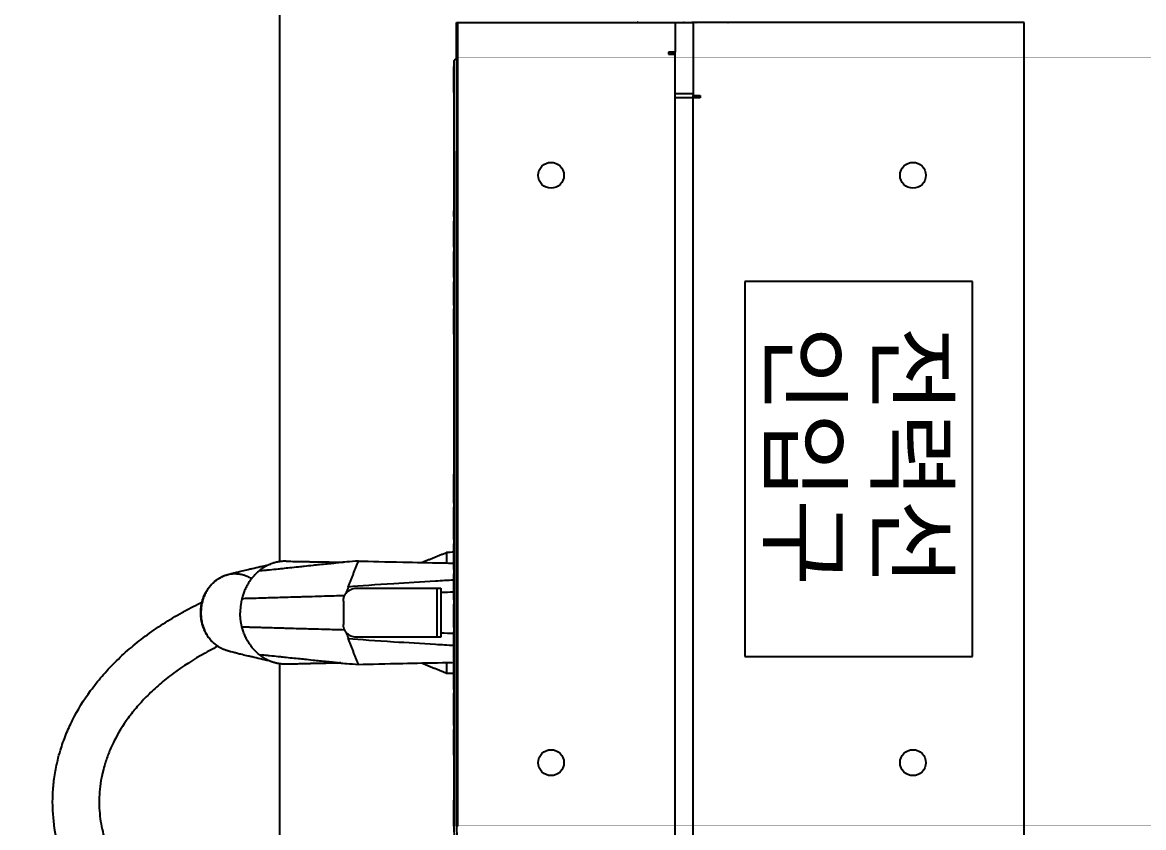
# Model space of a CAD drawing. Header units: millimetres. Extents: x -58335 to 291665, y -66693 to 213307.
# Drawn here: x 125154.1 to 125587.8, y 6166.4 to 6477.6 of the extents above; entities that cross this region are included whole.
import ezdxf

# ---------------------------------------------------------------- set-up
doc = ezdxf.new("R2010")
doc.units = ezdxf.units.MM
doc.header["$LTSCALE"] = 1000
doc.linetypes.add('X-SITE$0$HIDDEN', pattern=[0.375, 0.25, -0.125])
doc.layers.add('X-SITE$0$-MY-녹지', color=254, linetype='Continuous')
doc.layers.add('X-SITE$0$A-전기충전기', color=1, linetype='Continuous')
doc.styles.add('X-SITE$0$돋움', font='')
doc.styles.get('X-SITE$0$돋움').set_extended_font_data('Dotum')
pattern_1 = [(0, (-29382.5, 14650.24), (317.5, 317.5), [158.75, -476.25]), (90, (-29303.13, 14570.87), (-317.5, 317.5), [158.75, -476.25])]

# ---------------------------------------------------------------- blocks, each defined once
blk = doc.blocks.new('X-SITE$0$240910_L-1F')
at = {"layer": 'X-SITE$0$-MY-녹지'}
h = blk.add_hatch(dxfattribs=at)
h.set_pattern_fill('CROSS', color=256, scale=50, style=2)
h.set_pattern_definition(pattern_1)
edge = h.paths.add_edge_path()
edge.add_line((18171.07, 114605.26), (18171.07, 166105.26))
edge.add_line((18171.07, 166105.26), (47421.07, 166105.26))
edge.add_line((47421.07, 166105.26), (47421.07, 168105.27))
edge.add_line((47421.07, 168105.27), (46571.07, 168105.27))
edge.add_line((46571.07, 168105.27), (46571.07, 168905.27))
edge.add_line((46571.07, 168905.27), (47283.52, 168905.27))
edge.add_arc((45571.07, 168205.25), 1850, 22.23376, 32.72059)
edge.add_line((47127.5, 169205.26), (6313.71, 169205.26))
edge.add_line((6313.71, 169205.26), (1000, 163891.56))
edge.add_line((1000, 163891.56), (1000, -787.87))
edge.add_line((1000, -787.87), (6313.71, -6101.58))
edge.add_line((6313.71, -6101.58), (95101.4, -6101.59))
edge.add_line((95101.4, -6101.59), (95315.62, -5951.59))
edge.add_line((95315.62, -5951.59), (98071.07, -5951.59))
edge.add_line((98071.07, -5951.59), (98071.07, -5401.59))
edge.add_line((98071.07, -5401.59), (96971.05, -5401.59))
edge.add_line((96971.05, -5401.59), (96971.05, -4401.59))
edge.add_line((96971.05, -4401.59), (98071.07, -4401.59))
edge.add_line((98071.07, -4401.59), (98071.07, 31055.26))
edge.add_arc((96271.07, 31055.26), 1800, 360, 450)
edge.add_line((96271.07, 32855.26), (91071.07, 32855.26))
edge.add_arc((91071.07, 31055.26), 1800, 90, 180)
edge.add_line((89271.07, 31055.26), (89271.07, 30055.26))
edge.add_line((89271.07, 30055.26), (96471.07, 30055.26))
edge.add_line((96471.07, 30055.26), (96471.07, -3544.74))
edge.add_line((96471.07, -3544.74), (8071.07, -3544.74))
edge.add_line((8071.07, -3544.74), (8071.07, -794.74))
edge.add_line((8071.07, -794.74), (2871.07, -794.74))
edge.add_line((2871.07, -794.74), (2871.07, 103855.26))
edge.add_line((2871.07, 103855.26), (49071.07, 103855.26))
edge.add_arc((49071.07, 105655.26), 1800, 270, 360)
edge.add_line((50871.07, 105655.26), (50871.07, 114605.26))
edge.add_line((50871.07, 114605.26), (18171.07, 114605.26))
h = blk.add_hatch(dxfattribs=at)
h.set_pattern_fill('CROSS', color=256, scale=50, style=2)
h.set_pattern_definition(pattern_1)
edge = h.paths.add_edge_path()
edge.add_line((18171.07, 114605.26), (18171.07, 166105.26))
edge.add_line((18171.07, 166105.26), (47421.07, 166105.26))
edge.add_line((47421.07, 166105.26), (47421.07, 168105.27))
edge.add_line((47421.07, 168105.27), (46571.07, 168105.27))
edge.add_line((46571.07, 168105.27), (46571.07, 168905.27))
edge.add_line((46571.07, 168905.27), (47283.52, 168905.27))
edge.add_arc((45571.07, 168205.25), 1850, 22.23376, 32.72059)
edge.add_line((47127.5, 169205.26), (6313.71, 169205.26))
edge.add_line((6313.71, 169205.26), (1000, 163891.56))
edge.add_line((1000, 163891.56), (1000, -787.87))
edge.add_line((1000, -787.87), (6313.71, -6101.58))
edge.add_line((6313.71, -6101.58), (95101.4, -6101.59))
edge.add_line((95101.4, -6101.59), (95315.62, -5951.59))
edge.add_line((95315.62, -5951.59), (98071.07, -5951.59))
edge.add_line((98071.07, -5951.59), (98071.07, -5401.59))
edge.add_line((98071.07, -5401.59), (96971.05, -5401.59))
edge.add_line((96971.05, -5401.59), (96971.05, -4401.59))
edge.add_line((96971.05, -4401.59), (98071.07, -4401.59))
edge.add_line((98071.07, -4401.59), (98071.07, 31055.26))
edge.add_arc((96271.07, 31055.26), 1800, 360, 450)
edge.add_line((96271.07, 32855.26), (91071.07, 32855.26))
edge.add_arc((91071.07, 31055.26), 1800, 90, 180)
edge.add_line((89271.07, 31055.26), (89271.07, 30055.26))
edge.add_line((89271.07, 30055.26), (96471.07, 30055.26))
edge.add_line((96471.07, 30055.26), (96471.07, -3544.74))
edge.add_line((96471.07, -3544.74), (8071.07, -3544.74))
edge.add_line((8071.07, -3544.74), (8071.07, -794.74))
edge.add_line((8071.07, -794.74), (2871.07, -794.74))
edge.add_line((2871.07, -794.74), (2871.07, 103855.26))
edge.add_line((2871.07, 103855.26), (49071.07, 103855.26))
edge.add_arc((49071.07, 105655.26), 1800, 270, 360)
edge.add_line((50871.07, 105655.26), (50871.07, 114605.26))
edge.add_line((50871.07, 114605.26), (18171.07, 114605.26))
blk = doc.blocks.new('X-SITE$0$완속 충전기')
at = {"lineweight": -3}
for points, degree in [([(640508.26, -2905245.26), (640508.26, -2905309.22), (640508.26, -2905373.17)], 2), ([(640853.26, -2905245.26), (640680.76, -2905245.26), (640508.26, -2905245.26)], 2), ([(640508.2, -2905359.91), (640508.24, -2905359.94), (640508.26, -2905359.98), (640508.26, -2905360.01)], 3), ([(640508.18, -2905372.23), (640508.23, -2905372.23), (640508.26, -2905372.23), (640508.26, -2905372.23)], 3), ([(640508.26, -2905372.23), (640508.26, -2905372.27), (640508.24, -2905372.3), (640508.2, -2905372.33)], 3), ([(640536.46, -2905373.17), (640522.36, -2905373.17), (640508.26, -2905373.17)], 2), ([(640508.26, -2905373.17), (640508.26, -2905373.24), (640508.26, -2905373.31)], 2), ([(640508.26, -2905373.31), (640522.36, -2905373.31), (640536.46, -2905373.31)], 2), ([(640508.26, -2905373.31), (640508.26, -2905373.46), (640508.26, -2905373.61)], 2), ([(640536.46, -2905373.17), (640536.46, -2905371.87), (640536.46, -2905370.56)], 2), ([(640536.46, -2905370.56), (640536.86, -2905370.56), (640537.26, -2905370.56)], 2), ([(640536.46, -2905370.7), (640536.86, -2905370.7), (640537.26, -2905370.7)], 2), ([(640537.26, -2905371.71), (640536.86, -2905371.71), (640536.46, -2905371.71)], 2), ([(640536.46, -2905373.31), (640536.46, -2905373.24), (640536.46, -2905373.17)], 2), ([(640537.26, -2905373.31), (640536.86, -2905373.31), (640536.46, -2905373.31)], 2), ([(640537.26, -2905370.56), (640537.26, -2905370.96), (640537.26, -2905371.36)], 2), ([(640824.26, -2905373.31), (640680.76, -2905373.31), (640537.26, -2905373.31)], 2), ([(640508.26, -2905377.01), (640508.26, -2905375.31), (640508.26, -2905373.61)], 2), ([(640508.26, -2905380.31), (640508.26, -2905378.66), (640508.26, -2905377.01)], 2), ([(640535.66, -2905380.31), (640535.66, -2905376.91), (640535.66, -2905373.51)], 2), ([(640537.26, -2905373.51), (640537.26, -2905376.91), (640537.26, -2905380.31)], 2), ([(640508.26, -2905464.31), (640508.26, -2905422.31), (640508.26, -2905380.31)], 2), ([(640508.26, -2905380.31), (640513.96, -2905380.31), (640519.66, -2905380.31)], 2), ([(640519.66, -2905380.31), (640519.66, -2905381.61), (640519.66, -2905382.91)], 2), ([(640520.26, -2905380.31), (640519.96, -2905380.31), (640519.66, -2905380.31)], 2), ([(640519.66, -2905381.91), (640519.96, -2905381.91), (640520.26, -2905381.91)], 2), ([(640520.26, -2905381.91), (640520.26, -2905381.11), (640520.26, -2905380.31)], 2), ([(640841.06, -2905380.31), (640680.76, -2905380.31), (640520.46, -2905380.31)], 2), ([(640519.66, -2905382.91), (640520.06, -2905382.91), (640520.46, -2905382.91)], 2), ([(640520.46, -2905382.91), (640520.46, -2905382.51), (640520.46, -2905382.11)], 2), ([(640818.76, -2905464.31), (640663.51, -2905464.31), (640508.26, -2905464.31)], 2), ([(640508.26, -2905464.81), (640508.26, -2905464.56), (640508.26, -2905464.31)], 2), ([(640521.91, -2905464.31), (640521.91, -2905464.56), (640521.91, -2905464.81)], 2), ([(640818.76, -2905464.31), (640818.76, -2905464.56), (640818.76, -2905464.81)], 2), ([(640521.91, -2905464.81), (640515.09, -2905464.81), (640508.26, -2905464.81)], 2), ([(640521.91, -2905464.81), (640522.41, -2905465.31), (640522.91, -2905465.81)], 2), ([(640525.26, -2905465.91), (640525.26, -2905465.86), (640525.26, -2905465.81)], 2), ([(640535.26, -2905465.91), (640672.01, -2905465.91), (640808.76, -2905465.91)], 2), ([(640818.41, -2905464.81), (640688.16, -2905464.81), (640557.91, -2905464.81)], 2), ([(640818.41, -2905465.81), (640688.16, -2905465.81), (640557.91, -2905465.81)], 2), ([(640583.2, -2905465.92), (640582.11, -2905465.92), (640581.01, -2905465.92)], 2), ([(640594.99, -2905465.92), (640593.89, -2905465.92), (640592.8, -2905465.92)], 2), ([(640606.69, -2905465.92), (640605.59, -2905465.92), (640604.5, -2905465.92)], 2), ([(640617.45, -2905465.92), (640612.94, -2905465.92), (640608.43, -2905465.92)], 2), ([(640628.6, -2905465.92), (640623.7, -2905465.92), (640618.81, -2905465.92)], 2), ([(640712.94, -2905465.91), (640712.96, -2905466.85), (640712.99, -2905467.78), (640713.01, -2905468.71)], 3), ([(640716.89, -2905478.4), (640714.95, -2905473.56), (640713.01, -2905468.71)], 2), ([(640713.01, -2905468.71), (640715.04, -2905468.71), (640717.08, -2905468.71)], 2), ([(640717.05, -2905470.02), (640717.08, -2905468.67), (640717.11, -2905467.3), (640717.13, -2905465.92)], 3), ([(640717.05, -2905470.02), (640717.07, -2905469.04), (640717.09, -2905468.07), (640717.11, -2905467.12)], 3), ([(640717.08, -2905468.59), (640717.09, -2905468.17), (640717.1, -2905467.76), (640717.1, -2905467.34)], 3), ([(640717.11, -2905467.12), (640717.11, -2905466.72), (640717.12, -2905466.32), (640717.12, -2905465.92)], 3), ([(640719.6, -2905465.92), (640718.5, -2905465.92), (640717.41, -2905465.92)], 2), ([(640728.39, -2905465.92), (640728.43, -2905467.59), (640728.48, -2905469.25), (640728.53, -2905470.88)], 3), ([(640731.3, -2905465.92), (640730.21, -2905465.92), (640729.11, -2905465.92)], 2), ([(640742.06, -2905465.92), (640737.55, -2905465.92), (640733.04, -2905465.92)], 2), ([(640744.09, -2905470.88), (640744.14, -2905469.25), (640744.19, -2905467.59), (640744.24, -2905465.92)], 3), ([(640755.55, -2905468.71), (640757.58, -2905468.71), (640759.61, -2905468.71)], 2), ([(640755.74, -2905478.39), (640757.68, -2905473.55), (640759.61, -2905468.71)], 2), ([(640766.01, -2905465.92), (640761.11, -2905465.92), (640756.22, -2905465.92)], 2), ([(640759.61, -2905468.71), (640759.64, -2905467.78), (640759.66, -2905466.85), (640759.68, -2905465.91)], 3), ([(640791.42, -2905465.92), (640791.21, -2905465.92), (640790.99, -2905465.92)], 2), ([(640818.76, -2905465.81), (640818.76, -2905465.86), (640818.76, -2905465.91)], 2), ([(640726.81, -2905470.88), (640736.31, -2905470.88), (640745.81, -2905470.88)], 2), ([(640726.81, -2905472.43), (640726.81, -2905471.66), (640726.81, -2905470.88)], 2), ([(640726.81, -2905503.62), (640726.81, -2905495.08), (640726.81, -2905483.65), (640726.81, -2905472.43)], 3), ([(640726.81, -2905472.43), (640736.31, -2905472.43), (640745.81, -2905472.43)], 2), ([(640745.81, -2905470.88), (640745.81, -2905471.66), (640745.81, -2905472.43)], 2), ([(640745.81, -2905472.43), (640745.81, -2905483.65), (640745.81, -2905495.08), (640745.81, -2905503.62)], 3), ([(640726.38, -2905506.72), (640721.36, -2905504.78), (640716.34, -2905502.83)], 2), ([(640756.29, -2905502.83), (640751.27, -2905504.78), (640746.24, -2905506.72)], 2), ([(640726.38, -2905506.72), (640726.6, -2905506.8), (640726.81, -2905506.89)], 2), ([(640743.68, -2905507.71), (640744.39, -2905507.44), (640745.1, -2905507.16), (640745.81, -2905506.89)], 3), ([(640745.81, -2905506.89), (640746.03, -2905506.8), (640746.24, -2905506.72)], 2), ([(640731.81, -2905508.62), (640736.31, -2905508.62), (640740.81, -2905508.62)], 2)]:
    blk.add_open_spline(points, degree=degree, dxfattribs=at)
for points, weights, degree in [([(640508.2, -2905359.91), (640508.2, -2905359.87), (640508.18, -2905359.85)], [1, 0.953020613868, 1], 2), ([(640508.2, -2905372.33), (640508.2, -2905372.29), (640508.18, -2905372.23)], [1, 0.95302169083, 1], 2), ([(640535.66, -2905373.51), (640535.66, -2905373.31), (640535.46, -2905373.31)], [1, 0.707106781186, 1], 2), ([(640537.25, -2905373.31), (640537.26, -2905373.41), (640537.26, -2905373.51)], [0.958351101301, 0.977437487259, 1], 2), ([(640537.26, -2905373.51), (640537.26, -2905373.31), (640537.26, -2905373.31)], [1, 0.707106781186, 1], 2), ([(640508.26, -2905373.61), (640508.26, -2905373.81), (640508.06, -2905373.81)], [1, 0.707106933796, 1], 2), ([(640508.06, -2905376.81), (640508.26, -2905376.81), (640508.26, -2905377.01)], [1, 0.707106781187, 1], 2), ([(640520.46, -2905382.11), (640520.46, -2905380.31), (640520.46, -2905380.31)], [1, 0.707106781187, 1], 2), ([(640508.26, -2905394.61), (640508.26, -2905394.81), (640508.06, -2905394.81)], [1, 0.707106781193, 1], 2), ([(640853.41, -2905429.81), (640853.41, -2905464.81), (640818.41, -2905464.81)], [1, 0.707106781187, 1], 2), ([(640854.41, -2905429.81), (640854.41, -2905465.81), (640818.41, -2905465.81)], [1, 0.707106781187, 1], 2), ([(640521.91, -2905464.81), (640521.91, -2905464.81), (640557.91, -2905464.81)], [1, 0.707106781187, 1], 2), ([(640557.91, -2905465.81), (640522.91, -2905465.81), (640522.91, -2905465.81)], [1, 0.707106781187, 1], 2), ([(640535.26, -2905465.91), (640525.26, -2905465.91), (640525.26, -2905465.91)], [1, 0.707106781187, 1], 2), ([(640818.76, -2905465.91), (640818.76, -2905465.91), (640808.76, -2905465.91)], [1, 0.707106781187, 1], 2), ([(640731.81, -2905508.62), (640730.65, -2905508.62), (640729.55, -2905508.22), (640728.65, -2905507.49)], [1, 0.961268417319, 0.961268417319, 1], 3), ([(640743.97, -2905507.49), (640743.07, -2905508.22), (640741.98, -2905508.62), (640740.81, -2905508.62)], [1, 0.961268417319, 0.961268417319, 1], 3), ([(640716.41, -2905530.71), (640716.35, -2905533.75), (640717.45, -2905536.63)], [1, 0.985299795594, 1], 2), ([(640756.21, -2905530.62), (640756.29, -2905533.7), (640755.17, -2905536.63)], [1, 0.984869471534, 1], 2), ([(640717.45, -2905536.63), (640718.43, -2905539.15), (640720.21, -2905541.31)], [1, 0.988591672246, 1], 2), ([(640755.17, -2905536.63), (640754.21, -2905539.12), (640752.47, -2905541.25)], [1, 0.988935483452, 1], 2), ([(640720.21, -2905541.31), (640724.27, -2905546.23), (640730.91, -2905547.88)], [1, 0.944826957609, 1], 2), ([(640752.47, -2905541.25), (640748.41, -2905546.21), (640741.74, -2905547.87)], [1, 0.944281629158, 1], 2), ([(640730.91, -2905547.88), (640733.56, -2905548.54), (640736.31, -2905548.54)], [1, 0.99057220581, 1], 2), ([(640741.74, -2905547.87), (640739.08, -2905548.54), (640736.31, -2905548.54)], [1, 0.990487337634, 1], 2), ([(640736.31, -2905563.74), (640744.92, -2905563.74), (640749.26, -2905557.19)], [1, 0.807737436196, 0.867886953424], 2)]:
    blk.add_rational_spline(points, weights, degree=degree, dxfattribs=at)
for points, weights, knots in [([(640537.26, -2905371.36), (640537.26, -2905372.15), (640537.26, -2905372.73), (640537.26, -2905373.31), (640537.26, -2905373.31)], [1, 0.915311479119, 1, 0.915311479119, 1], [0, 0, 0, 1.492257, 1.492257, 2.984513, 2.984513, 2.984513]), ([(640723.18, -2905544.18), (640721.32, -2905547.16), (640721.32, -2905550.55), (640721.32, -2905563.74), (640736.31, -2905563.74)], [0.870758326417, 0.903749052921, 1, 0.707106781187, 1], [-31.27712, -31.27712, -31.27712, -23.541035, -23.541035, 0, 0, 0])]:
    blk.add_rational_spline(points, weights, degree=2, knots=knots, dxfattribs=at)
for points, degree, knots in [([(640749.26, -2905557.19), (640749.98, -2905558.61), (640750.71, -2905560), (640751.46, -2905561.36), (640751.61, -2905561.62), (640751.75, -2905561.88), (640751.89, -2905562.14), (640754.39, -2905566.61), (640757.05, -2905570.73), (640759.86, -2905574.49), (640761.2, -2905576.3), (640762.58, -2905578.02), (640763.98, -2905579.66), (640765.39, -2905581.3), (640766.83, -2905582.86), (640768.3, -2905584.33), (640769.7, -2905585.74), (640771.13, -2905587.07), (640772.59, -2905588.33), (640774.04, -2905589.58), (640775.52, -2905590.76), (640777.02, -2905591.86), (640779.89, -2905593.96), (640782.85, -2905595.77), (640785.87, -2905597.29), (640787.31, -2905598.02), (640788.77, -2905598.68), (640790.24, -2905599.27), (640791.71, -2905599.86), (640793.2, -2905600.39), (640794.71, -2905600.85), (640795.67, -2905601.14), (640796.64, -2905601.41), (640797.61, -2905601.64), (640798.08, -2905601.76), (640798.55, -2905601.87), (640799.02, -2905601.97), (640800.47, -2905602.28), (640801.94, -2905602.52), (640803.41, -2905602.71), (640804.8, -2905602.88), (640806.21, -2905602.99), (640807.62, -2905603.05), (640809.03, -2905603.1), (640810.45, -2905603.1), (640811.88, -2905603.03), (640814.55, -2905602.9), (640817.26, -2905602.55), (640819.98, -2905601.95), (640821.24, -2905601.67), (640822.51, -2905601.34), (640823.77, -2905600.95), (640825.04, -2905600.56), (640826.31, -2905600.11), (640827.57, -2905599.6), (640828.73, -2905599.13), (640829.89, -2905598.61), (640831.05, -2905598.03), (640832.2, -2905597.45), (640833.35, -2905596.82), (640834.5, -2905596.11), (640835.03, -2905595.78), (640835.57, -2905595.44), (640836.09, -2905595.09), (640836.61, -2905594.74), (640837.12, -2905594.39), (640837.63, -2905594.02), (640838.66, -2905593.26), (640839.7, -2905592.44), (640840.73, -2905591.54), (640841.68, -2905590.73), (640842.63, -2905589.85), (640843.57, -2905588.9), (640844.51, -2905587.95), (640845.45, -2905586.94), (640846.39, -2905585.85), (640847.25, -2905584.84), (640848.11, -2905583.77), (640848.97, -2905582.62), (640849.83, -2905581.48), (640850.68, -2905580.27), (640851.53, -2905578.97), (640852.31, -2905577.77), (640853.09, -2905576.5), (640853.87, -2905575.15), (640854.64, -2905573.8), (640855.41, -2905572.38), (640856.17, -2905570.89), (640857.59, -2905568.08), (640858.98, -2905564.99), (640860.31, -2905561.62), (640860.95, -2905560.01), (640861.57, -2905558.34), (640862.18, -2905556.61), (640862.79, -2905554.87), (640863.39, -2905553.07), (640863.97, -2905551.2), (640864.53, -2905549.4), (640865.08, -2905547.53), (640865.61, -2905545.61), (640866.14, -2905543.69), (640866.65, -2905541.72), (640867.15, -2905539.69), (640867.64, -2905537.69), (640868.12, -2905535.64), (640868.57, -2905533.55), (640869.03, -2905531.46), (640869.47, -2905529.31), (640869.89, -2905527.13), (640870.74, -2905522.77), (640871.51, -2905518.25), (640872.22, -2905513.6), (640872.58, -2905511.25), (640872.93, -2905508.87), (640873.25, -2905506.46), (640873.58, -2905504.05), (640873.89, -2905501.61), (640874.19, -2905499.15), (640874.34, -2905497.89), (640874.48, -2905496.64), (640874.63, -2905495.37), (640874.77, -2905494.11), (640874.91, -2905492.83), (640875.05, -2905491.55), (640875.18, -2905490.28), (640875.32, -2905489), (640875.44, -2905487.71), (640875.57, -2905486.43), (640875.7, -2905485.14), (640875.82, -2905483.84), (640876.32, -2905478.57), (640876.76, -2905473.24), (640877.14, -2905467.86), (640877.34, -2905465.14), (640877.52, -2905462.4), (640877.69, -2905459.66), (640877.85, -2905456.92), (640878.01, -2905454.16), (640878.15, -2905451.4), (640878.29, -2905448.63), (640878.42, -2905445.85), (640878.53, -2905443.06), (640878.65, -2905440.28), (640878.75, -2905437.49), (640878.84, -2905434.7), (640879.01, -2905429.12), (640879.14, -2905423.53), (640879.21, -2905417.95), (640879.24, -2905415.18), (640879.26, -2905412.41), (640879.27, -2905409.65), (640879.28, -2905406.88), (640879.28, -2905404.12), (640879.26, -2905401.37), (640879.25, -2905399.91), (640879.24, -2905398.46), (640879.22, -2905397.01)], 3, [30.08953, 30.08953, 30.08953, 30.08953, 43.405618, 43.405618, 43.405618, 45.956469, 45.956469, 45.956469, 90.073048, 90.073048, 90.073048, 111.222787, 111.222787, 111.222787, 132.364563, 132.364563, 132.364563, 152.601712, 152.601712, 152.601712, 172.831536, 172.831536, 172.831536, 211.450302, 211.450302, 211.450302, 229.813238, 229.813238, 229.813238, 248.176187, 248.176187, 248.176187, 259.917194, 259.917194, 259.917194, 265.565669, 265.565669, 265.565669, 282.946382, 282.946382, 282.946382, 299.32235, 299.32235, 299.32235, 315.686428, 315.686428, 315.686428, 346.313105, 346.313105, 346.313105, 360.52244, 360.52244, 360.52244, 374.718877, 374.718877, 374.718877, 387.766496, 387.766496, 387.766496, 400.794708, 400.794708, 400.794708, 406.855912, 406.855912, 406.855912, 412.698182, 412.698182, 412.698182, 424.575281, 424.575281, 424.575281, 435.45026, 435.45026, 435.45026, 446.310579, 446.310579, 446.310579, 456.292752, 456.292752, 456.292752, 466.261846, 466.261846, 466.261846, 475.503898, 475.503898, 475.503898, 484.745939, 484.745939, 484.745939, 502.066454, 502.066454, 502.066454, 510.293081, 510.293081, 510.293081, 518.52599, 518.52599, 518.52599, 526.480106, 526.480106, 526.480106, 534.436348, 534.436348, 534.436348, 542.256202, 542.256202, 542.256202, 550.090136, 550.090136, 550.090136, 565.727921, 565.727921, 565.727921, 573.63651, 573.63651, 573.63651, 581.553725, 581.553725, 581.553725, 585.587086, 585.587086, 585.587086, 589.630586, 589.630586, 589.630586, 593.669004, 593.669004, 593.669004, 597.712884, 597.712884, 597.712884, 614.184353, 614.184353, 614.184353, 622.521991, 622.521991, 622.521991, 630.865638, 630.865638, 630.865638, 639.254562, 639.254562, 639.254562, 647.643735, 647.643735, 647.643735, 664.404747, 664.404747, 664.404747, 672.718256, 672.718256, 672.718256, 681.032176, 681.032176, 681.032176, 685.418922, 685.418922, 685.418922, 685.418922]), ([(640592.8, -2905465.92), (640589.65, -2905465.92), (640586.5, -2905465.92), (640585.76, -2905465.92), (640585.02, -2905465.92)], 2, [-11, -11, -11, -10, -10, -9, -9, -9]), ([(640604.5, -2905465.92), (640601.35, -2905465.92), (640598.2, -2905465.92), (640597.46, -2905465.92), (640596.73, -2905465.92)], 2, [-11, -11, -11, -10, -10, -9, -9, -9]), ([(640693.97, -2905465.92), (640693.01, -2905465.92), (640691.84, -2905465.92), (640690.67, -2905465.92), (640689.13, -2905465.92), (640687.59, -2905465.92), (640686.4, -2905465.92), (640685.22, -2905465.92), (640684.41, -2905465.92), (640683.58, -2905465.92), (640683.16, -2905465.92), (640682.73, -2905465.92), (640682.73, -2905465.92)], 2, [-13, -13, -13, -12, -12, -11, -11, -10, -10, -9, -9, -8, -8, -7, -7, -7]), ([(640708.01, -2905465.92), (640708.01, -2905465.92), (640707.52, -2905465.92), (640707.03, -2905465.92), (640706.19, -2905465.92), (640705.34, -2905465.92), (640704.21, -2905465.92), (640703.07, -2905465.92), (640701.78, -2905465.92), (640700.39, -2905465.92), (640699.23, -2905465.92), (640698.08, -2905465.92), (640697.27, -2905465.92), (640696.44, -2905465.92), (640695.99, -2905465.92), (640695.55, -2905465.92), (640695.55, -2905465.92)], 2, [-12, -12, -12, -11, -11, -10, -10, -9, -9, -8, -8, -7, -7, -6, -6, -5, -5, -4, -4, -4]), ([(640717.41, -2905465.92), (640714.26, -2905465.92), (640711.11, -2905465.92), (640710.37, -2905465.92), (640709.64, -2905465.92)], 2, [-11, -11, -11, -10, -10, -9, -9, -9]), ([(640729.11, -2905465.92), (640725.96, -2905465.92), (640722.81, -2905465.92), (640722.08, -2905465.92), (640721.34, -2905465.92)], 2, [-11, -11, -11, -10, -10, -9, -9, -9]), ([(640723.72, -2905465.92), (640723.85, -2905468.3), (640724.32, -2905476.42), (640725.21, -2905490.6), (640725.96, -2905502.32), (640726.38, -2905506.72)], 3, [30.540293, 30.540293, 30.540293, 30.540293, 38.081908, 56.67699, 80.091383, 80.091383, 80.091383, 80.091383]), ([(640754.91, -2905465.92), (640753.94, -2905465.92), (640752.78, -2905465.92), (640751.61, -2905465.92), (640750.07, -2905465.92), (640748.52, -2905465.92), (640747.34, -2905465.92), (640746.15, -2905465.92), (640745.34, -2905465.92), (640744.51, -2905465.92), (640744.09, -2905465.92), (640743.67, -2905465.92), (640743.67, -2905465.92)], 2, [-13, -13, -13, -12, -12, -11, -11, -10, -10, -9, -9, -8, -8, -7, -7, -7]), ([(640746.24, -2905506.72), (640746.66, -2905502.32), (640747.42, -2905490.6), (640748.3, -2905476.42), (640748.77, -2905468.3), (640748.91, -2905465.92)], 3, [0, 0, 0, 0, 23.413752, 42.008326, 49.548752, 49.548752, 49.548752, 49.548752]), ([(640756.29, -2905502.83), (640756.16, -2905498.21), (640755.92, -2905487), (640755.65, -2905474.18), (640755.52, -2905467.32), (640755.49, -2905465.81)], 3, [-1, -1, -1, -1, -0.707654, -0.4754807, -0.4111495, -0.4111495, -0.4111495, -0.4111495]), ([(640779.85, -2905465.92), (640779.85, -2905465.92), (640779.36, -2905465.92), (640778.88, -2905465.92), (640778.03, -2905465.92), (640777.18, -2905465.92), (640776.05, -2905465.92), (640774.91, -2905465.92), (640773.62, -2905465.92), (640772.23, -2905465.92), (640771.08, -2905465.92), (640769.92, -2905465.92), (640769.11, -2905465.92), (640768.28, -2905465.92), (640767.84, -2905465.92), (640767.39, -2905465.92), (640767.39, -2905465.92)], 2, [-12, -12, -12, -11, -11, -10, -10, -9, -9, -8, -8, -7, -7, -6, -6, -5, -5, -4, -4, -4]), ([(640790.99, -2905465.92), (640790.99, -2905465.92), (640790.67, -2905465.92), (640790.35, -2905465.92), (640789.8, -2905465.92), (640789.25, -2905465.92), (640788.54, -2905465.92), (640787.83, -2905465.92), (640787.05, -2905465.92), (640784.26, -2905465.92), (640781.48, -2905465.92)], 2, [-28, -28, -28, -27, -27, -26, -26, -25, -25, -24, -24, -23, -23, -23]), ([(640716.34, -2905502.83), (640716.47, -2905498.21), (640716.71, -2905487.01), (640716.95, -2905475.51), (640717.05, -2905470.11), (640717.05, -2905470.02)], 3, [0, 0, 0, 0, 20.523373, 36.822485, 37.087651, 37.087651, 37.087651, 37.087651]), ([(640716.34, -2905502.83), (640716.46, -2905504.35), (640716.67, -2905507.03), (640716.9, -2905509.58), (640717.08, -2905511.21), (640717.18, -2905511.95), (640717.25, -2905512.49)], 3, [0, 0, 0, 0, 7.132937, 12.189795, 13.87492, 18.012856, 18.012856, 18.012856, 18.012856]), ([(640755.33, -2905513), (640755.42, -2905512.27), (640755.54, -2905511.4), (640755.74, -2905509.58), (640755.97, -2905507.03), (640756.17, -2905504.35), (640756.29, -2905502.83)], 3, [57.482221, 57.482221, 57.482221, 57.482221, 62.962295, 64.647518, 69.70467, 76.838021, 76.838021, 76.838021, 76.838021]), ([(640727.36, -2905505.89), (640727.33, -2905505.83), (640727.3, -2905505.77), (640727.12, -2905505.39), (640727.01, -2905505.05), (640726.85, -2905504.35), (640726.81, -2905503.99), (640726.81, -2905503.62)], 3, [-3.306556, -3.306556, -3.306556, -3.306556, -3.044097, -3.044097, -1.522049, -1.522049, 0, 0, 0, 0]), ([(640726.81, -2905506.89), (640726.95, -2905506.94), (640727.37, -2905507.1), (640728.07, -2905507.37), (640728.64, -2905507.59), (640728.93, -2905507.71), (640728.94, -2905507.71)], 3, [0, 0, 0, 0, 0.491989, 1.492875, 2.493761, 2.526687, 2.526687, 2.526687, 2.526687]), ([(640728.65, -2905507.49), (640728.33, -2905507.23), (640728.07, -2905506.95), (640727.73, -2905506.51), (640727.63, -2905506.36), (640727.47, -2905506.1), (640727.41, -2905505.99), (640727.36, -2905505.89)], 3, [-6.088194, -6.088194, -6.088194, -6.088194, -4.566146, -4.566146, -3.805121, -3.805121, -3.307469, -3.307469, -3.307469, -3.307469]), ([(640745.81, -2905503.62), (640745.81, -2905503.99), (640745.77, -2905504.35), (640745.61, -2905505.05), (640745.5, -2905505.39), (640745.2, -2905506.05), (640745.01, -2905506.36), (640744.55, -2905506.96), (640744.29, -2905507.23), (640743.97, -2905507.49)], 3, [-6.08945, -6.08945, -6.08945, -6.08945, -4.567088, -4.567088, -3.044725, -3.044725, -1.522363, -1.522363, 0, 0, 0, 0]), ([(640716.41, -2905530.71), (640716.42, -2905530.08), (640716.43, -2905529.18), (640716.45, -2905528.17), (640716.46, -2905527.6), (640716.46, -2905526.99), (640716.47, -2905526.42), (640716.48, -2905525.69), (640716.49, -2905525.02), (640716.51, -2905523.78), (640716.52, -2905523.35), (640716.53, -2905522.8), (640716.54, -2905522.5), (640716.55, -2905522.22), (640716.57, -2905521.79), (640716.57, -2905521.68), (640716.58, -2905521.57), (640716.59, -2905521.26), (640716.6, -2905520.67), (640716.62, -2905519.56), (640716.63, -2905519.1), (640716.63, -2905518.51), (640716.65, -2905517.3), (640716.66, -2905516.72), (640716.66, -2905516.15), (640716.67, -2905515.65), (640716.68, -2905515.21), (640716.69, -2905514.37), (640716.7, -2905514.09), (640716.71, -2905513.69), (640716.71, -2905513.59), (640716.72, -2905513.49), (640716.72, -2905513.21), (640716.73, -2905513.03), (640716.74, -2905512.65), (640716.75, -2905512.54), (640716.75, -2905512.42), (640716.75, -2905512.39), (640716.76, -2905512.34), (640716.76, -2905512.32), (640716.76, -2905512.21), (640716.76, -2905512.09), (640716.77, -2905511.87), (640716.77, -2905511.45), (640716.78, -2905510.52), (640716.79, -2905509.68), (640716.8, -2905509.3), (640716.8, -2905508.9), (640716.8, -2905508.52)], 3, [0.000006, 0.000006, 0.000006, 0.000006, 4.41319, 4.41319, 4.41319, 6.85997, 6.85997, 6.85997, 9.867492, 9.867492, 13.156337, 13.156337, 13.156337, 15.019114, 15.019114, 17.083913, 17.083913, 17.083913, 23.253639, 23.253639, 23.253639, 25.749762, 25.749762, 28.374767, 28.374767, 28.374767, 30.566373, 30.566373, 32.983352, 32.983352, 32.983352, 33.598864, 33.598864, 34.811502, 34.811502, 36.887729, 36.887729, 38.210697, 38.210697, 39.022218, 39.022218, 41.132208, 41.132208, 41.132208, 45.457356, 45.457356, 45.457356, 47.262388, 47.262388, 47.262388, 47.262388]), ([(640729.76, -2905508.18), (640729.79, -2905509.51), (640729.85, -2905511.96), (640729.92, -2905514.49), (640730, -2905517.23), (640730.09, -2905519.98), (640730.19, -2905523.37), (640730.28, -2905526.51), (640730.37, -2905529.4), (640730.46, -2905532.59), (640730.54, -2905535.5), (640730.62, -2905538.22), (640730.71, -2905541.06), (640730.78, -2905543.39), (640730.85, -2905545.81), (640730.89, -2905547.08), (640730.91, -2905547.88)], 3, [0, 0, 0, 0, 7.131139, 12.376863, 14.124925, 24.084293, 29.778089, 34.414265, 43.038071, 48.084909, 53.921733, 60.436754, 64.854937, 71.728493, 74.567835, 79.434973, 79.434973, 79.434973, 79.434973]), ([(640741.74, -2905547.87), (640741.76, -2905547.08), (640741.8, -2905545.8), (640741.87, -2905543.38), (640741.93, -2905541.05), (640742.02, -2905538.21), (640742.1, -2905535.5), (640742.18, -2905532.59), (640742.27, -2905529.4), (640742.36, -2905526.51), (640742.45, -2905523.37), (640742.54, -2905519.98), (640742.62, -2905517.23), (640742.7, -2905514.49), (640742.77, -2905511.96), (640742.83, -2905509.51), (640742.86, -2905508.18)], 3, [0, 0, 0, 0, 4.867114, 7.706442, 14.579966, 18.998128, 25.513117, 31.349914, 36.396727, 45.020492, 49.656645, 55.350415, 65.309735, 67.057788, 72.303487, 79.434654, 79.434654, 79.434654, 79.434654]), ([(640755.73, -2905509.61), (640755.73, -2905509.77), (640755.73, -2905509.94), (640755.74, -2905510.11), (640755.74, -2905510.52), (640755.75, -2905510.93), (640755.76, -2905511.65), (640755.76, -2905511.97), (640755.77, -2905512.15), (640755.77, -2905512.32), (640755.77, -2905512.41), (640755.77, -2905512.47), (640755.77, -2905512.48), (640755.77, -2905512.49), (640755.77, -2905512.49), (640755.77, -2905512.51), (640755.78, -2905512.54), (640755.79, -2905512.83), (640755.8, -2905512.99), (640755.81, -2905513.27), (640755.82, -2905513.37), (640755.82, -2905513.57), (640755.83, -2905513.67), (640755.83, -2905513.78), (640755.84, -2905513.95), (640755.84, -2905514.14), (640755.85, -2905514.54), (640755.86, -2905514.73), (640755.87, -2905515.35), (640755.88, -2905515.79), (640755.89, -2905516.28), (640755.9, -2905516.86), (640755.91, -2905517.41), (640755.93, -2905518.62), (640755.94, -2905519.19), (640755.95, -2905519.64), (640755.97, -2905520.71), (640755.99, -2905521.25), (640756, -2905521.48), (640756, -2905521.57), (640756.01, -2905521.66), (640756.03, -2905522.11), (640756.04, -2905522.42), (640756.05, -2905522.74), (640756.06, -2905522.97), (640756.07, -2905523.23), (640756.08, -2905523.81), (640756.09, -2905524.09), (640756.11, -2905524.99), (640756.12, -2905525.66), (640756.13, -2905526.39), (640756.14, -2905526.95), (640756.15, -2905527.57), (640756.16, -2905528.13), (640756.18, -2905529.13), (640756.2, -2905530.02), (640756.21, -2905530.62)], 3, [18.444668, 18.444668, 18.444668, 18.444668, 19.281577, 19.281577, 19.281577, 21.45113, 21.45113, 23.644397, 23.644397, 23.644397, 25.96002, 25.96002, 27.111346, 27.111346, 28.037985, 28.037985, 29.789637, 29.789637, 30.908879, 30.908879, 31.447514, 31.447514, 31.987677, 31.987677, 31.987677, 33.205777, 33.205777, 34.344882, 34.344882, 36.592405, 36.592405, 36.592405, 39.23761, 39.23761, 41.715548, 41.715548, 41.715548, 47.955508, 47.955508, 47.955508, 50.047717, 50.047717, 51.894909, 51.894909, 51.894909, 53.572788, 53.572788, 55.141484, 55.141484, 58.191578, 58.191578, 58.191578, 60.635969, 60.635969, 60.635969, 65.048794, 65.048794, 65.048794, 65.048794]), ([(640717.25, -2905512.49), (640717.34, -2905513.2), (640717.52, -2905514.66), (640717.78, -2905517.74), (640718.09, -2905521.21), (640718.39, -2905523.07), (640718.7, -2905526.17), (640718.98, -2905529.56), (640719.25, -2905531.94), (640719.54, -2905534.08), (640719.77, -2905536.51), (640720.01, -2905539.21), (640720.13, -2905540.55), (640720.21, -2905541.31)], 3, [18.012856, 18.012856, 18.012856, 18.012856, 23.475713, 28.964511, 33.433767, 41.747082, 46.612214, 52.238891, 58.519346, 62.778458, 69.40454, 72.141654, 76.833556, 76.833556, 76.833556, 76.833556]), ([(640752.47, -2905541.25), (640752.54, -2905540.49), (640752.67, -2905539.14), (640752.9, -2905536.45), (640753.13, -2905534.02), (640753.41, -2905531.9), (640753.68, -2905529.51), (640753.96, -2905526.13), (640754.27, -2905523.03), (640754.56, -2905521.18), (640754.87, -2905517.72), (640755.1, -2905514.9), (640755.26, -2905513.55), (640755.33, -2905513)], 3, [0, 0, 0, 0, 4.692175, 7.429448, 14.055915, 18.315275, 24.596095, 30.223098, 35.088513, 43.402312, 47.871827, 53.360945, 57.482221, 57.482221, 57.482221, 57.482221]), ([(640736.31, -2905563.81), (640735.95, -2905563.81), (640735.59, -2905563.8), (640735.24, -2905563.77), (640734.88, -2905563.75), (640734.52, -2905563.72), (640734.17, -2905563.67), (640733.81, -2905563.63), (640733.46, -2905563.57), (640733.11, -2905563.5), (640732.76, -2905563.43), (640732.42, -2905563.35), (640732.08, -2905563.27), (640731.25, -2905563.05), (640730.45, -2905562.77), (640729.67, -2905562.43), (640728.9, -2905562.1), (640728.16, -2905561.7), (640727.47, -2905561.25), (640726.77, -2905560.8), (640726.12, -2905560.3), (640725.52, -2905559.76), (640724.93, -2905559.22), (640724.39, -2905558.63), (640723.9, -2905558), (640723.67, -2905557.7), (640723.44, -2905557.38), (640723.03, -2905556.74), (640722.83, -2905556.4), (640722.52, -2905555.82), (640722.4, -2905555.58), (640722.22, -2905555.18), (640722.15, -2905555.02), (640721.92, -2905554.45), (640721.77, -2905554.05), (640721.64, -2905553.64), (640721.44, -2905553.03), (640721.31, -2905552.51), (640721.09, -2905551.62), (640720.99, -2905551.22), (640720.93, -2905550.97), (640720.83, -2905550.55), (640720.72, -2905550.15), (640720.44, -2905549.07), (640720.28, -2905548.47), (640720.11, -2905547.79), (640719.91, -2905546.95), (640719.72, -2905546.12), (640719.58, -2905545.48), (640719.47, -2905544.99), (640719.35, -2905544.49), (640719.23, -2905543.96), (640718.99, -2905542.91), (640718.75, -2905541.89), (640718.5, -2905540.8), (640718.42, -2905540.49), (640718.35, -2905540.18), (640718.28, -2905539.86), (640718.09, -2905539.06), (640717.92, -2905538.33), (640717.63, -2905537.21), (640717.53, -2905536.84), (640717.48, -2905536.7), (640717.47, -2905536.67), (640717.46, -2905536.65), (640717.46, -2905536.63), (640717.45, -2905536.63), (640717.45, -2905536.63)], 3, [59.088944, 59.088944, 59.088944, 59.088944, 60.163763, 60.163763, 60.163763, 61.239371, 61.239371, 61.239371, 62.313871, 62.313871, 62.313871, 63.385349, 63.385349, 63.385349, 65.972526, 65.972526, 65.972526, 68.564756, 68.564756, 68.564756, 71.144314, 71.144314, 71.144314, 73.692879, 73.692879, 73.692879, 74.926629, 74.926629, 76.153213, 76.153213, 76.978981, 76.978981, 77.503643, 77.503643, 78.827172, 78.827172, 78.827172, 80.810151, 80.810151, 82.813783, 82.813783, 82.813783, 86.141388, 86.141388, 89.65648, 89.65648, 89.65648, 94.277631, 94.277631, 94.277631, 97.603792, 97.603792, 97.603792, 104.170436, 104.170436, 104.170436, 106.105005, 106.105005, 106.105005, 111.05633, 111.05633, 116.208492, 116.208492, 116.208492, 117.166565, 117.166565, 117.723624, 117.723624, 117.723624, 117.723624]), ([(640755.17, -2905536.63), (640755.17, -2905536.63), (640755.15, -2905536.67), (640755.13, -2905536.74), (640755.08, -2905536.91), (640754.97, -2905537.26), (640754.7, -2905538.33), (640754.53, -2905539.06), (640754.34, -2905539.86), (640754.27, -2905540.17), (640754.2, -2905540.49), (640754.13, -2905540.8), (640753.87, -2905541.89), (640753.64, -2905542.91), (640753.39, -2905543.96), (640753.27, -2905544.49), (640753.16, -2905544.99), (640753.05, -2905545.48), (640752.9, -2905546.12), (640752.71, -2905546.95), (640752.51, -2905547.79), (640752.34, -2905548.47), (640752.18, -2905549.07), (640751.9, -2905550.15), (640751.79, -2905550.55), (640751.69, -2905550.97), (640751.63, -2905551.21), (640751.54, -2905551.6), (640751.4, -2905552.16), (640751.37, -2905552.3), (640751.29, -2905552.58), (640751.26, -2905552.72), (640751.17, -2905553.02), (640751.12, -2905553.19), (640751.06, -2905553.41), (640751.04, -2905553.46), (640751.02, -2905553.51), (640750.97, -2905553.68), (640750.92, -2905553.84), (640750.76, -2905554.3), (640750.65, -2905554.58), (640750.49, -2905554.99), (640750.43, -2905555.12), (640750.26, -2905555.5), (640750.14, -2905555.74), (640749.84, -2905556.33), (640749.64, -2905556.67), (640749.22, -2905557.32), (640749, -2905557.64), (640748.76, -2905557.95), (640748.28, -2905558.58), (640747.73, -2905559.17), (640747.14, -2905559.72), (640746.54, -2905560.27), (640745.89, -2905560.77), (640745.2, -2905561.23), (640744.5, -2905561.68), (640743.75, -2905562.08), (640742.98, -2905562.42), (640742.2, -2905562.76), (640741.4, -2905563.04), (640740.57, -2905563.26), (640740.22, -2905563.35), (640739.88, -2905563.43), (640739.53, -2905563.5), (640739.17, -2905563.57), (640738.82, -2905563.62), (640738.46, -2905563.67), (640738.11, -2905563.72), (640737.75, -2905563.75), (640737.39, -2905563.77), (640737.03, -2905563.8), (640736.67, -2905563.81), (640736.31, -2905563.81)], 3, [0.504888, 0.504888, 0.504888, 0.504888, 2.443772, 2.443772, 2.443772, 7.132758, 7.132758, 12.102445, 12.102445, 12.102445, 14.037044, 14.037044, 14.037044, 20.603783, 20.603783, 20.603783, 23.929965, 23.929965, 23.929965, 28.551109, 28.551109, 28.551109, 32.066066, 32.066066, 35.393753, 35.393753, 35.393753, 37.34686, 37.34686, 37.924578, 37.924578, 38.467956, 38.467956, 39.050671, 39.050671, 39.218807, 39.218807, 39.218807, 39.753143, 39.753143, 40.665155, 40.665155, 41.098623, 41.098623, 41.932781, 41.932781, 43.168534, 43.168534, 44.410504, 44.410504, 44.410504, 46.971902, 46.971902, 46.971902, 49.564872, 49.564872, 49.564872, 52.17079, 52.17079, 52.17079, 54.771598, 54.771598, 54.771598, 55.848309, 55.848309, 55.848309, 56.928104, 56.928104, 56.928104, 58.008986, 58.008986, 58.008986, 59.088947, 59.088947, 59.088947, 59.088947]), ([(640846.12, -2905610.04), (640845.39, -2905610.53), (640844.65, -2905611), (640843.91, -2905611.46), (640842.32, -2905612.43), (640840.73, -2905613.31), (640839.12, -2905614.12), (640837.52, -2905614.92), (640835.92, -2905615.65), (640834.31, -2905616.29), (640832.56, -2905617), (640830.82, -2905617.62), (640829.07, -2905618.15), (640827.33, -2905618.69), (640825.59, -2905619.15), (640823.85, -2905619.53), (640820.12, -2905620.35), (640816.41, -2905620.83), (640812.74, -2905621.01), (640810.79, -2905621.1), (640808.85, -2905621.11), (640806.92, -2905621.04), (640805, -2905620.96), (640803.09, -2905620.8), (640801.2, -2905620.57), (640799.2, -2905620.32), (640797.22, -2905619.99), (640795.26, -2905619.57), (640794.63, -2905619.43), (640793.99, -2905619.29), (640793.36, -2905619.13), (640792.05, -2905618.82), (640790.75, -2905618.46), (640789.46, -2905618.07), (640787.45, -2905617.46), (640785.47, -2905616.75), (640783.52, -2905615.97), (640781.57, -2905615.19), (640779.66, -2905614.32), (640777.78, -2905613.37), (640773.83, -2905611.38), (640770.03, -2905609.04), (640766.4, -2905606.39), (640764.5, -2905605), (640762.64, -2905603.52), (640760.83, -2905601.96), (640759.02, -2905600.4), (640757.26, -2905598.75), (640755.54, -2905597.03), (640753.75, -2905595.24), (640752.01, -2905593.35), (640750.33, -2905591.38), (640748.64, -2905589.42), (640747, -2905587.37), (640745.42, -2905585.24), (640742.12, -2905580.81), (640739.04, -2905576.03), (640736.19, -2905570.93), (640736.02, -2905570.64), (640735.86, -2905570.34), (640735.7, -2905570.05), (640734.48, -2905567.83), (640733.3, -2905565.56), (640732.16, -2905563.22)], 3, [0, 0, 0, 0, 6.328945, 6.328945, 6.328945, 19.900947, 19.900947, 19.900947, 33.450546, 33.450546, 33.450546, 48.154525, 48.154525, 48.154525, 62.840339, 62.840339, 62.840339, 94.41753, 94.41753, 94.41753, 111.255855, 111.255855, 111.255855, 128.088771, 128.088771, 128.088771, 145.938084, 145.938084, 145.938084, 151.735546, 151.735546, 151.735546, 163.78136, 163.78136, 163.78136, 182.609065, 182.609065, 182.609065, 201.42269, 201.42269, 201.42269, 240.947104, 240.947104, 240.947104, 261.627871, 261.627871, 261.627871, 282.300727, 282.300727, 282.300727, 303.88149, 303.88149, 303.88149, 325.45411, 325.45411, 325.45411, 370.402295, 370.402295, 370.402295, 372.99917, 372.99917, 372.99917, 392.391636, 392.391636, 392.391636, 392.391636])]:
    blk.add_open_spline(points, degree=degree, knots=knots, dxfattribs=at)
at = {"layer": 'X-SITE$0$A-전기충전기'}
for p, q in [((640430.76, -2905533.3), (640716.58, -2905533.3)), ((640756.05, -2905533.3), (640868.63, -2905533.3))]:
    blk.add_line(p, q, dxfattribs=at)
at = {"layer": 'X-SITE$0$A-전기충전기', "linetype": 'X-SITE$0$HIDDEN', "ltscale": 50}
blk.add_lwpolyline([(640608.26, -2905353.3), (640753.26, -2905353.3), (640753.26, -2905265.3), (640608.26, -2905265.3)], close=True, dxfattribs=at)
at = {"layer": 'X-SITE$0$A-전기충전기'}
for centre in [(640567.26, -2905288.3), (640794.26, -2905288.3), (640567.26, -2905428.3), (640794.26, -2905428.3)]:
    blk.add_circle(centre, 5, dxfattribs=at)
at = {"layer": 'X-SITE$0$A-전기충전기', "style": 'X-SITE$0$돋움'}
for s, p in [('전력선', (640625.55, -2905301.91)), ('인입구', (640625.55, -2905343.5))]:
    blk.add_text(s, height=26.667, dxfattribs=at).set_placement(p)

msp = doc.modelspace()

# ---------------------------------------------------------------- block references
msp.add_blockref('X-SITE$0$240910_L-1F', (29382.5, -14650.24))
at = {"layer": 'X-SITE$0$A-전기충전기', "rotation": 270}
msp.add_blockref('X-SITE$0$완속 충전기', (3030786.88, 646985.78), dxfattribs=at)

doc.saveas('drawing.dxf')
